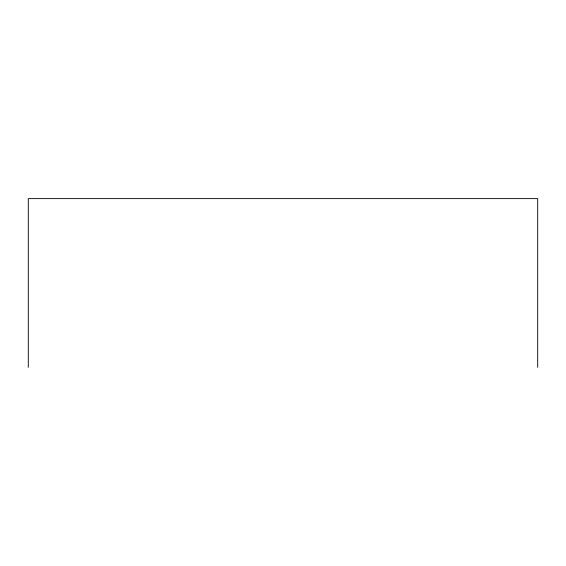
<?xml version="1.0" encoding="UTF-8"?>
<svg xmlns="http://www.w3.org/2000/svg" width="566" height="566" viewBox="0 0 566 566"><rect width="100%" height="100%" fill="white"/><g stroke="black" fill="none" stroke-linecap="round" stroke-linejoin="round"><path stroke-width="0.85" d="M537.7 367.384L537.7 198.616L28.3 198.616L28.3 367.384"/></g></svg>
